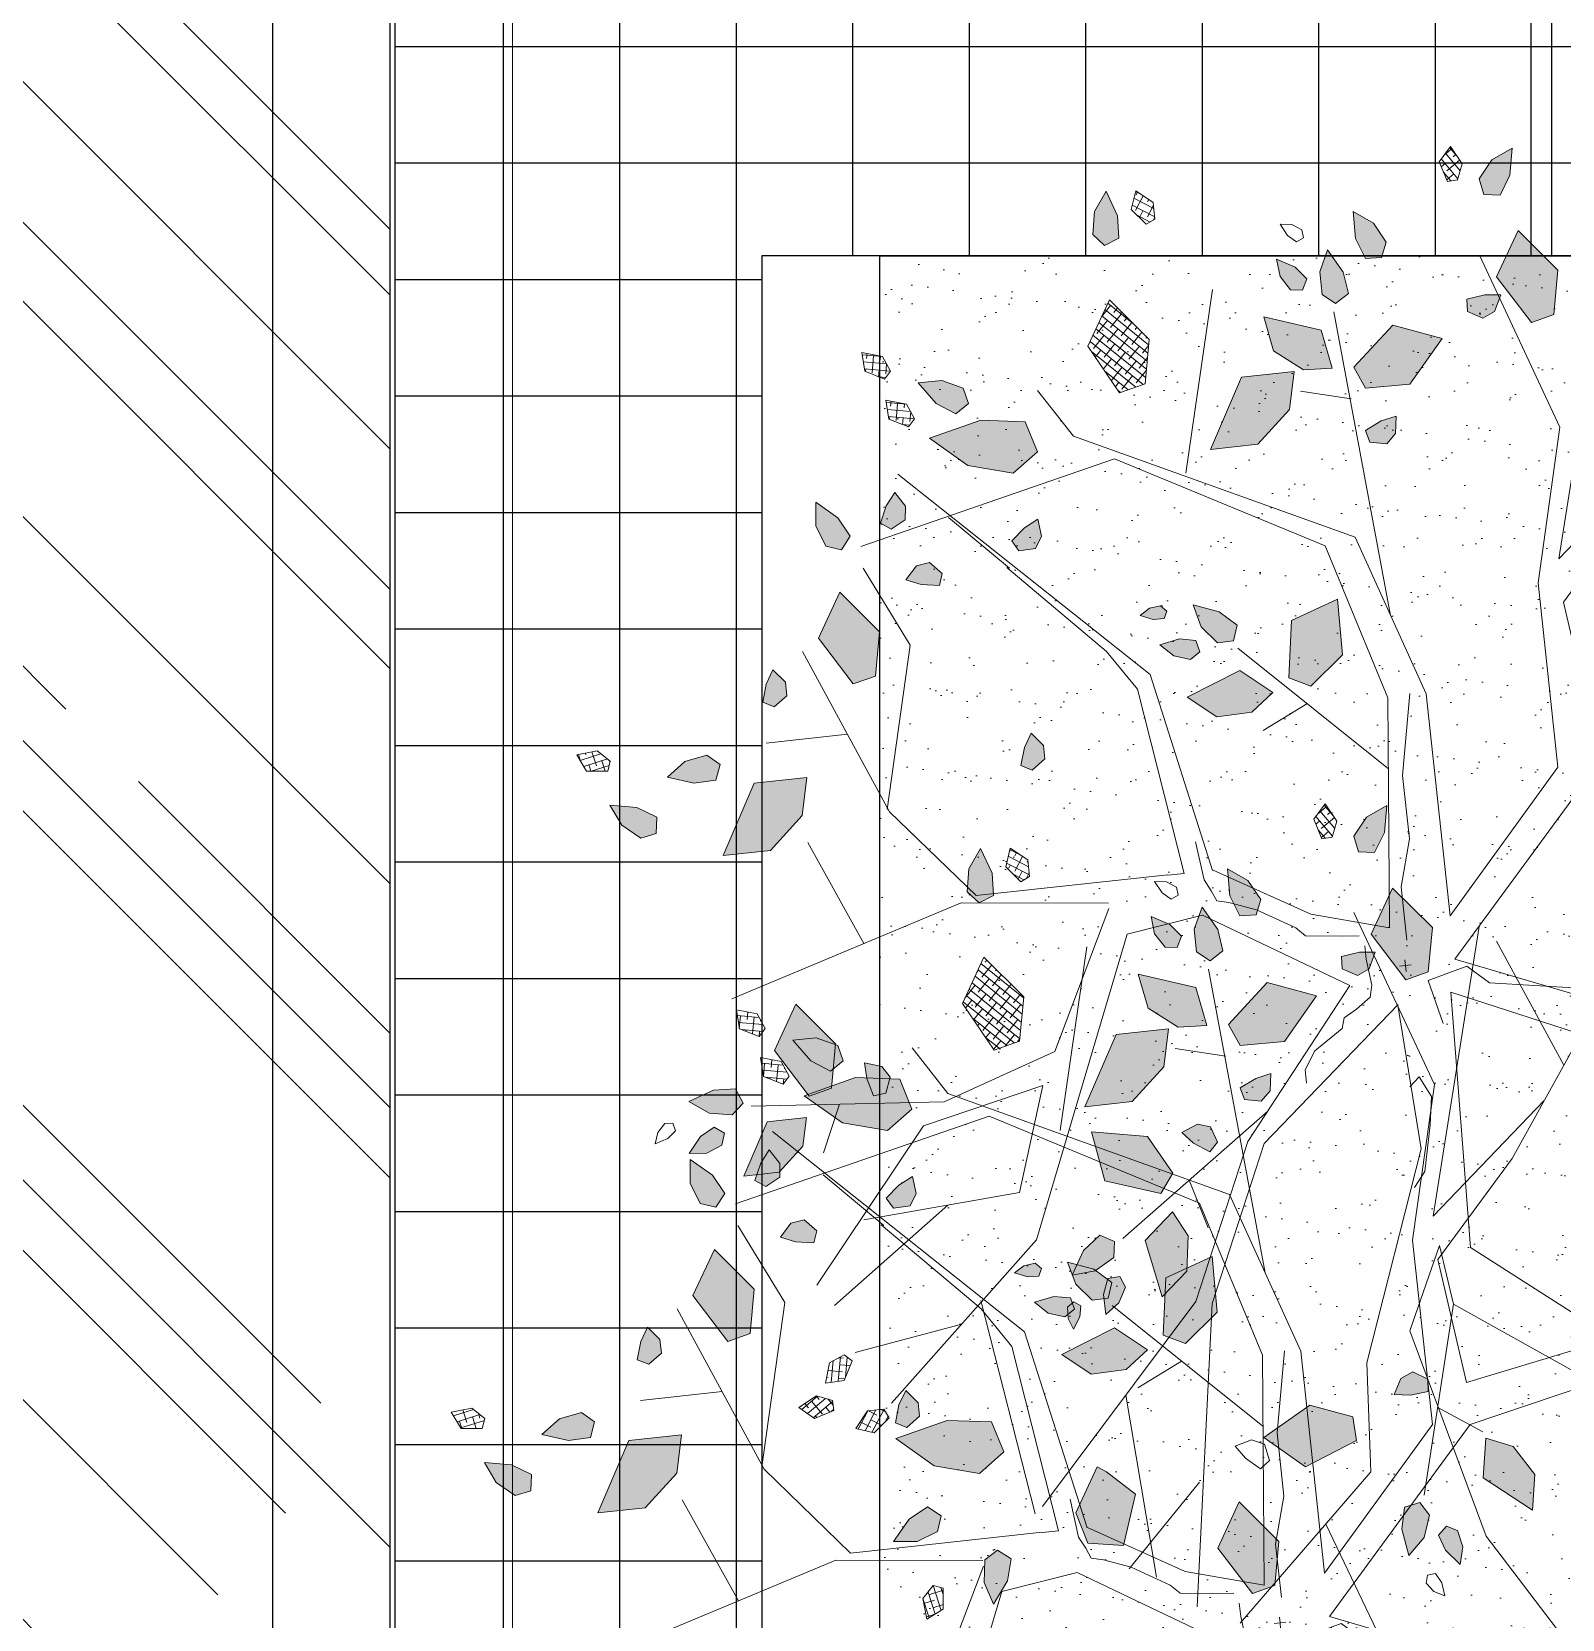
# Model space of a CAD drawing. Header units: millimetres. Extents: x 971.3 to 1010.6, y 593 to 619.8.
# Drawn here: x 975.405 to 976.219, y 612.128 to 612.973 of the extents above; entities that cross this region are included whole.
import ezdxf

# ---------------------------------------------------------------- set-up
doc = ezdxf.new("R2010")
doc.units = ezdxf.units.MM
for name, color, linetype, lineweight in [('1', 253, 'Continuous', 0), ('accesorios de agua potable', 142, 'Continuous', 25), ('JARDINERIA', 76, 'Continuous', 13), ('NOMBRES', 75, 'Continuous', 5)]:
    doc.layers.add(name, color=color, linetype=linetype, lineweight=lineweight)
doc.layers.add('2', color=42, linetype='Continuous')
doc.layers.add('3', color=135, linetype='Continuous')
pattern_1 = [(45, (-170.075399, -126.814874), (-0.0088388348, 0.0088388348), []), (135, (-170.075399, -126.814874), (-0.0265165043, 0.0088388348), [0.03125, -0.01875])]

# ---------------------------------------------------------------- blocks, each defined once
blk = doc.blocks.new('ALISOpl')
h = blk.add_hatch()
h.set_pattern_fill('ANSI38', color=256, scale=0.1, style=0)
h.set_pattern_definition(pattern_1)
h.paths.add_polyline_path([(-0.3263, 1.2736), (-0.3533, 1.3055), (-0.3927, 1.323), (-0.383, 1.2743), (-0.3611, 1.2399), (-0.3318, 1.2445)])
h.paths.add_polyline_path([(-0.3381, 1.0234), (-0.3532, 1.0979), (-0.3602, 1.1045), (-0.3966, 1.1132), (-0.4509, 1.0234), (-0.4026, 0.9435)])
h.paths.add_polyline_path([(0.1409, 0.952), (0.1295, 1.0163), (0.0459, 0.9476), (0.0585, 0.8762), (0.107, 0.897)])
h.paths.add_polyline_path([(0.5807, 1.0462), (0.5323, 1.0803), (0.4517, 1.0575), (0.3872, 1.0004), (0.484, 0.9776), (0.5644, 0.989)])
h.paths.add_polyline_path([(0.8225, 0.9776), (0.7801, 0.9877), (0.7258, 0.8977), (0.7741, 0.818), (0.8385, 0.8977)])
h.paths.add_polyline_path([(0.3766, 0.4929), (0.2832, 0.491), (0.3202, 0.3952), (0.3975, 0.3692), (0.4272, 0.4009)])
h.paths.add_polyline_path([(0.6097, 0.4514), (0.5015, 0.4525), (0.4653, 0.3897), (0.5158, 0.3744), (0.5771, 0.3948)])
h.paths.add_polyline_path([(0.5299, 0.5555), (0.5254, 0.5984), (0.488, 0.5657), (0.4692, 0.5295), (0.4878, 0.5064), (0.5158, 0.5162)])
h.paths.add_polyline_path([(1.1731, 0.3775), (1.0908, 0.3921), (1.0461, 0.3533), (1.0678, 0.2981), (1.1492, 0.2948), (1.2431, 0.3271)])
h.paths.add_polyline_path([(1.2415, 0.1219), (1.177, 0.1105), (1.1608, 0.0534), (1.2092, -0.0265), (1.2254, -0.0151), (1.2738, 0.0306)])
h.paths.add_polyline_path([(0.9029, -0.2319), (0.8546, -0.1975), (0.7741, -0.2205), (0.7095, -0.2775), (0.8062, -0.3002), (0.8869, -0.2888)])
h.paths.add_polyline_path([(1.1349, -0.3126), (1.0471, -0.3657), (1.0348, -0.4463), (1.0713, -0.4701), (1.153, -0.4043)])
h.paths.add_polyline_path([(1.4509, -0.2319), (1.4026, -0.1975), (1.3219, -0.2205), (1.2575, -0.2775), (1.3542, -0.3002), (1.4349, -0.2888)])
h.paths.add_polyline_path([(1.4041, 0.1074), (1.3629, 0.1147), (1.3405, 0.0953), (1.3514, 0.0677), (1.3921, 0.0661), (1.4391, 0.0822)])
h.paths.add_polyline_path([(1.4367, 0.3998), (1.364, 0.4583), (1.3308, 0.3612), (1.3732, 0.2916), (1.4164, 0.2968)])
h.paths.add_polyline_path([(1.3141, 0.3069), (1.2898, 0.3425), (1.2725, 0.2959), (1.2731, 0.2552), (1.3005, 0.2437), (1.3204, 0.2656)])
h.paths.add_polyline_path([(1.5065, 0.2885), (1.4383, 0.2637), (1.4672, 0.2196), (1.5273, 0.1958), (1.5886, 0.2181)])
h.paths.add_polyline_path([(1.6185, 0.385), (1.5689, 0.3839), (1.5312, 0.3683), (1.5306, 0.3386), (1.5583, 0.3281), (1.5944, 0.3492)])
h.paths.add_polyline_path([(1.6279, 0.3181), (1.5977, 0.3228), (1.5857, 0.3041), (1.5993, 0.2865), (1.6306, 0.2859), (1.6601, 0.2993)])
h.paths.add_polyline_path([(1.6946, 0.3595), (1.6758, 0.3687), (1.6624, 0.3624), (1.6638, 0.3476), (1.6831, 0.3413), (1.7079, 0.3425)])
h.paths.add_polyline_path([(1.2904, 0.4879), (1.2554, 0.5131), (1.2142, 0.5204), (1.1919, 0.501), (1.2027, 0.4734), (1.2434, 0.4717)])
h.paths.add_polyline_path([(0.8205, 0.6514), (0.7991, 0.671), (0.7868, 0.6414), (0.7938, 0.6176), (0.8229, 0.6076), (0.8392, 0.6234)])
h.paths.add_polyline_path([(0.6211, 0.6234), (0.6, 0.6277), (0.5797, 0.6227), (0.5735, 0.6093), (0.584, 0.5989), (0.603, 0.6064)])
h.paths.add_polyline_path([(0.5984, 0.5303), (0.6123, 0.5595), (0.5756, 0.5532), (0.5494, 0.5374), (0.5522, 0.5153), (0.5739, 0.5106)])
h.paths.add_polyline_path([(0.944, -0.453), (0.8796, -0.4644), (0.8636, -0.5213), (0.9119, -0.6012), (0.928, -0.5898), (0.9763, -0.5443)])
h.paths.add_polyline_path([(0.9765, -0.4137), (0.9871, -0.3867), (0.9552, -0.3857), (0.9354, -0.4008), (0.9365, -0.4316), (0.9571, -0.4411)])
h.paths.add_polyline_path([(1.0558, -0.1627), (1.0483, -0.1346), (1.022, -0.1528), (1.015, -0.1767), (1.0341, -0.2008), (1.0563, -0.1963)])
h.paths.add_polyline_path([(1.135, -0.5343), (1.0668, -0.5095), (1.0605, -0.5619), (1.0913, -0.6187), (1.1526, -0.641)])
h.paths.add_polyline_path([(1.244, -0.5014), (1.2052, -0.4891), (1.1856, -0.5114), (1.2001, -0.5373), (1.2413, -0.5443), (1.2828, -0.5325)])
h.paths.add_polyline_path([(1.3805, -0.4434), (1.3334, -0.4274), (1.2927, -0.4292), (1.282, -0.4569), (1.3044, -0.4762), (1.3456, -0.4687)])
h.paths.add_polyline_path([(1.2872, -0.2959), (1.2577, -0.2984), (1.2502, -0.3271), (1.2822, -0.3524), (1.3297, -0.3669), (1.3162, -0.326)])
h.paths.add_polyline_path([(1.2917, -0.7229), (1.2642, -0.7066), (1.2396, -0.7101), (1.2256, -0.7376), (1.2389, -0.7559), (1.2692, -0.7414)])
h.paths.add_polyline_path([(1.2469, -0.5897), (1.2269, -0.5667), (1.2056, -0.5733), (1.2048, -0.5955), (1.2284, -0.6161), (1.2595, -0.6248)])
h.paths.add_polyline_path([(1.0771, -0.8135), (1.086, -0.7858), (1.0541, -0.7869), (1.0353, -0.8032), (1.0383, -0.8339), (1.0594, -0.8421)])
h.paths.add_polyline_path([(0.7418, -0.8481), (0.6548, -0.8481), (0.7258, -0.9735), (0.8225, -0.9735), (0.8062, -0.905)])
h.paths.add_polyline_path([(0.9299, -1.0839), (0.9254, -1.0823), (0.9215, -1.071), (0.8652, -1.0622), (0.859, -1.0816), (0.8416, -1.0585), (0.8344, -1.0574), (0.7732, -1.1112), (0.7859, -1.1529), (0.8908, -1.155)])
h.paths.add_polyline_path([(0.8664, -0.9991), (0.841, -0.9839), (0.8181, -1.0027), (0.8291, -1.0419), (0.8416, -1.0585), (0.8652, -1.0622), (0.8722, -1.0405)])
h.paths.add_polyline_path([(0.7511, -1.0137), (0.7263, -1.0125), (0.7074, -1.0368), (0.717, -1.0573), (0.7495, -1.0488), (0.775, -1.0349)])
h.paths.add_polyline_path([(0.9749, -1.0545), (0.9388, -1.0358), (0.9157, -1.0543), (0.9215, -1.071), (0.9358, -1.0732), (0.9299, -1.0839), (0.9648, -1.0964), (1.0077, -1.0919)])
h.paths.add_polyline_path([(0.7934, -1.243), (0.7571, -1.1802), (0.7186, -1.2163), (0.7057, -1.2796), (0.7383, -1.3361)])
h.paths.add_polyline_path([(0.8981, -1.2879), (0.8762, -1.2536), (0.8469, -1.2581), (0.8414, -1.2872), (0.8684, -1.3191), (0.9078, -1.3366)])
h.paths.add_polyline_path([(0.843, -1.3269), (0.8224, -1.3183), (0.8075, -1.3348), (0.8123, -1.3658), (0.8306, -1.3924), (0.8435, -1.3575)])
h.paths.add_polyline_path([(0.4033, -1.1561), (0.3611, -1.146), (0.3066, -1.236), (0.3549, -1.3158), (0.4194, -1.236)])
h.paths.add_polyline_path([(0.2963, -1.1735), (0.2737, -1.1632), (0.2471, -1.1787), (0.2484, -1.2013), (0.2817, -1.2055), (0.3057, -1.2027), (0.3078, -1.1965)])
h.paths.add_polyline_path([(0.1278, -1.0574), (0.0463, -1.0593), (0.0292, -1.0993), (0.1082, -1.1684), (0.1953, -1.1347)])
h.paths.add_polyline_path([(0.0921, -0.9704), (0.0738, -0.9535), (0.0437, -0.9599), (0.0379, -0.9818), (0.0682, -0.9962), (0.0967, -1.002)])
h.paths.add_polyline_path([(-0.0104, -1.1018), (-0.0631, -1.1047), (-0.1137, -1.1449), (-0.125, -1.2091), (-0.023, -1.1732)])
h.paths.add_polyline_path([(-0.0966, -1.035), (-0.161, -0.9781), (-0.2482, -0.9781), (-0.1773, -1.1036), (-0.0806, -1.1036)])
h.paths.add_polyline_path([(0.0337, -1.2345), (0.0083, -1.2192), (-0.0146, -1.2379), (-0.0144, -1.2797), (0.0045, -1.3185), (0.0284, -1.2749)])
h.paths.add_polyline_path([(0.1011, -1.2935), (0.0715, -1.2953), (0.0573, -1.3335), (0.0582, -1.3831), (0.093, -1.3576), (0.1126, -1.3207)])
h.paths.add_polyline_path([(-0.0389, -1.2694), (-0.0491, -1.2496), (-0.0711, -1.2526), (-0.0874, -1.2794), (-0.0905, -1.3116), (-0.0581, -1.2931)])
h.paths.add_polyline_path([(0.329, -1.3841), (0.2997, -1.3886), (0.2942, -1.4177), (0.3212, -1.4496), (0.3606, -1.4671), (0.3509, -1.4184)])
h.paths.add_polyline_path([(0.9017, -1.3958), (0.8932, -1.3837), (0.8789, -1.3877), (0.8759, -1.4078), (0.8815, -1.432), (0.8959, -1.4159)])
h.paths.add_polyline_path([(-0.3732, -1.3808), (-0.4009, -1.3701), (-0.4202, -1.3925), (-0.4127, -1.4337), (-0.3874, -1.4686), (-0.3714, -1.4215)])
h.paths.add_polyline_path([(-0.5637, -1.0077), (-0.612, -0.9735), (-0.6927, -0.9963), (-0.7571, -1.0534), (-0.6604, -1.0762), (-0.5797, -1.0648)])
h.paths.add_polyline_path([(-0.6796, -1.109), (-0.7046, -1.0931), (-0.7384, -1.1157), (-0.767, -1.1564), (-0.7238, -1.1562), (-0.6862, -1.1379)])
h.paths.add_polyline_path([(-0.5725, -0.8531), (-0.586, -0.8322), (-0.6168, -0.8308), (-0.6279, -0.8506), (-0.6021, -0.8721), (-0.576, -0.8849)])
h.paths.add_polyline_path([(-0.7606, -0.8048), (-0.7683, -0.7835), (-0.8014, -0.7889), (-0.8282, -0.8003), (-0.8064, -0.8237), (-0.7818, -0.8272)])
h.paths.add_polyline_path([(-0.9022, -0.6313), (-0.9446, -0.6212), (-0.9989, -0.7112), (-0.9506, -0.7909), (-0.8861, -0.7112)])
h.paths.add_polyline_path([(-1.1277, -0.3346), (-1.2149, -0.3346), (-1.144, -0.4601), (-1.0473, -0.4601), (-1.0633, -0.3915)])
h.paths.add_polyline_path([(-0.1824, -0.5231), (-0.2247, -0.4915), (-0.2892, -0.4897), (-0.3392, -0.5316), (-0.238, -0.5697)])
h.paths.add_polyline_path([(-0.048, -0.5779), (-0.1117, -0.527), (-0.1505, -0.5467), (-0.1344, -0.6504), (-0.046, -0.6805)])
h.paths.add_polyline_path([(-0.234, -0.6531), (-0.2435, -0.625), (-0.2731, -0.6246), (-0.2998, -0.6568), (-0.3103, -0.6986), (-0.264, -0.6807)])
h.paths.add_polyline_path([(-0.3071, -0.6114), (-0.3259, -0.5996), (-0.3555, -0.6097), (-0.3786, -0.6323), (-0.3419, -0.639), (-0.312, -0.6331)])
h.paths.add_polyline_path([(-0.3655, -0.679), (-0.3859, -0.6796), (-0.4088, -0.6893), (-0.3904, -0.7007), (-0.3696, -0.7029), (-0.3592, -0.6924)])
h.paths.add_polyline_path([(-0.6102, -0.4471), (-0.6354, -0.4293), (-0.6554, -0.44), (-0.6454, -0.472), (-0.6303, -0.4969), (-0.6102, -0.472)])
h.paths.add_polyline_path([(-1.2135, -0.4734), (-1.2542, -0.4717), (-1.3012, -0.4879), (-1.2662, -0.5131), (-1.225, -0.5204), (-1.2027, -0.501)])
h.paths.add_polyline_path([(-1.0677, -0.6128), (-1.0929, -0.595), (-1.1129, -0.6056), (-1.1029, -0.6377), (-1.0878, -0.6626), (-1.0677, -0.6377)])
h.paths.add_polyline_path([(-1.3326, -0.3878), (-1.3617, -0.3823), (-1.3936, -0.4094), (-1.4111, -0.4487), (-1.3624, -0.4391), (-1.3281, -0.4172)])
h.paths.add_polyline_path([(-0.921, -0.8907), (-0.9396, -0.8675), (-0.9675, -0.8773), (-0.9816, -0.9166), (-0.9771, -0.9595), (-0.9398, -0.9268)])
h.paths.add_polyline_path([(-1.0473, 0.0306), (-1.0633, 0.1105), (-1.1057, 0.1204), (-1.16, 0.0306), (-1.1117, -0.0493)])
h.paths.add_polyline_path([(-1.1271, 0.2104), (-1.1754, 0.2532), (-1.2406, 0.2532), (-1.1875, 0.159), (-1.115, 0.159)])
h.paths.add_polyline_path([(-1.2273, 0.1202), (-1.2498, 0.1395), (-1.2909, 0.132), (-1.3258, 0.1067), (-1.2788, 0.0907), (-1.2381, 0.0925)])
h.paths.add_polyline_path([(-1.2741, 0.1926), (-1.3033, 0.204), (-1.3355, 0.2014), (-1.3117, 0.1728), (-1.285, 0.158), (-1.2673, 0.1715)])
h.paths.add_polyline_path([(-0.4587, 0.332), (-0.4848, 0.3668), (-0.5842, 0.333), (-0.5985, 0.2407), (-0.4978, 0.2605)])
h.paths.add_polyline_path([(-0.4528, 0.5134), (-0.5028, 0.5553), (-0.5227, 0.449), (-0.4672, 0.4024), (-0.4434, 0.4495)])
h.paths.add_polyline_path([(-0.5829, 0.4741), (-0.6193, 0.4948), (-0.6623, 0.4978), (-0.6365, 0.4553), (-0.6042, 0.4306), (-0.5782, 0.4449)])
h.paths.add_polyline_path([(-0.5674, 0.5304), (-0.5825, 0.5578), (-0.6088, 0.5766), (-0.609, 0.5394), (-0.598, 0.5109), (-0.5758, 0.5098)])
h.paths.add_polyline_path([(-0.3714, 0.2846), (-0.3874, 0.3006), (-0.4151, 0.2815), (-0.4343, 0.2597), (-0.4046, 0.2479), (-0.3809, 0.2553)])
h.paths.add_polyline_path([(-0.6567, 0.5756), (-0.6702, 0.5964), (-0.6782, 0.5764), (-0.6768, 0.5555), (-0.6646, 0.547), (-0.6526, 0.5556)])
h.paths.add_polyline_path([(-0.6221, 1.0003), (-0.6865, 0.9889), (-0.7025, 0.9317), (-0.6542, 0.8518), (-0.6381, 0.8632), (-0.5898, 0.909)])
h.paths.add_polyline_path([(-0.8215, 0.8064), (-0.8699, 0.8408), (-0.9506, 0.818), (-1.015, 0.7609), (-0.9183, 0.7381), (-0.8378, 0.7495)])
h.paths.add_polyline_path([(-0.9575, 0.9382), (-0.9969, 0.9523), (-1.0398, 0.9478), (-1.0071, 0.9104), (-0.9709, 0.8916), (-0.9478, 0.9102)])
h.paths.add_polyline_path([(-0.84, 1.0419), (-0.8698, 1.0816), (-0.883, 1.0405), (-0.8772, 0.9991), (-0.8519, 0.9839), (-0.8289, 1.0027)])
h.paths.add_polyline_path([(-0.2748, 0.8927), (-0.3451, 0.8312), (-0.2552, 0.7817), (-0.1793, 0.8114), (-0.1769, 0.8548)])
h.paths.add_polyline_path([(-0.9659, 0.1304), (-0.9885, 0.1323), (-0.9974, 0.0999), (-0.9982, 0.0708), (-0.9678, 0.0809), (-0.9544, 0.1018)])
h.paths.add_polyline_path([(-0.0373, 0.7799), (-0.0707, 0.783), (-0.0994, 0.7787), (-0.0843, 0.7506), (-0.0613, 0.741), (-0.0352, 0.7573)])
h.paths.add_polyline_path([(-0.0732, 1.0448), (-0.1043, 1.0747), (-0.1118, 1.0256), (-0.103, 0.9859), (-0.0739, 0.9801), (-0.0587, 1.0055)])
h.paths.add_polyline_path([(-0.0046, 1.0694), (-0.0127, 1.1008), (-0.0367, 1.0723), (-0.0467, 1.0434), (-0.0303, 1.0283), (-0.0107, 1.0387)])
h.paths.add_polyline_path([(-0.0682, 1.3335), (-0.069, 1.3831), (-0.1038, 1.3576), (-0.1235, 1.3207), (-0.1119, 1.2935), (-0.0823, 1.2953)])
h.paths.add_polyline_path([(0.1757, 1.3231), (0.1449, 1.3366), (0.1162, 1.3415), (0.1219, 1.31), (0.1407, 1.2937), (0.1706, 1.3011)])
h.paths.add_polyline_path([(0.3806, 1.2895), (0.3553, 1.3244), (0.3393, 1.2774), (0.3411, 1.2367), (0.3688, 1.226), (0.3881, 1.2484)])
h.paths.add_polyline_path([(0.7561, 1.1564), (0.713, 1.1562), (0.6754, 1.1379), (0.6687, 1.109), (0.6937, 1.0931), (0.7276, 1.1157)])
h.paths.add_polyline_path([(1.0083, 0.9088), (1.0038, 0.9517), (0.9664, 0.9189), (0.9476, 0.8828), (0.9662, 0.8597), (0.9942, 0.8694)])
h.paths.add_polyline_path([(-0.8176, -0.91), (-0.8449, -0.8956), (-0.8634, -0.9086), (-0.8494, -0.9391), (-0.8313, -0.9619), (-0.8145, -0.9347)])
h = blk.add_hatch()
h.set_pattern_fill('ANSI38', color=256, scale=0.1, angle=-146.3398, style=0)
h.set_pattern_definition([(258.660174, (-52.471749, 205.16314), (0.0122559778, -0.0024578464), []), (348.660174, (-52.471749, 205.16314), (0.02696980196, 0.0073402849), [0.03125, -0.01875])])
h.paths.add_polyline_path([(-0.9761, 1.0359), (-0.9586, 1.0424), (-0.9625, 1.0809), (-0.9942, 1.0958), (-0.9977, 1.0575)])
h = blk.add_hatch()
h.set_pattern_fill('ANSI38', color=256, scale=0.1, angle=-101.3398, style=0)
h.set_pattern_definition([(303.660174, (-181.783855, 108.631734), (0.0104042449, 0.0069283251), []), (33.660174, (-181.783855, 108.631734), (0.0138801646, 0.0242608951), [0.03125, -0.01875])])
h.paths.add_polyline_path([(-1.0311, 0.7049), (-1.0234, 0.7218), (-1.0534, 0.7464), (-1.0863, 0.7345), (-1.0617, 0.7049)])
h = blk.add_hatch()
h.set_pattern_fill('ANSI38', color=256, scale=0.1, angle=-78.8398, style=0)
h.set_pattern_definition([(326.160174, (-209.418828, 31.219188), (0.00696091365, 0.0103824699), []), (56.160174, (-209.418828, 31.219188), (0.0035393574, 0.02772585344), [0.03125, -0.01875])])
h.paths.add_polyline_path([(-1.1233, 0.6789), (-1.1226, 0.6975), (-1.1597, 0.7086), (-1.1856, 0.685), (-1.1515, 0.6672)])
h = blk.add_hatch()
h.set_pattern_fill('ANSI38', color=256, scale=0.1, angle=-123.8398, style=0)
h.set_pattern_definition([(281.160174, (-126.784802, 169.480478), (0.0122636241, 0.0024194056), []), (11.160174, (-126.784802, 169.480478), (0.0221078426, 0.0171024354), [0.03125, -0.01875])])
h.paths.add_polyline_path([(-1.0929, 0.598), (-1.0792, 0.6107), (-1.0976, 0.6448), (-1.1326, 0.6465), (-1.1211, 0.6097)])
h = blk.add_hatch()
h.set_pattern_fill('ANSI38', color=256, scale=0.1, angle=-56.3398, style=0)
h.set_pattern_definition([(348.660174, (-205.529126, -52.024015), (0.0024578464, 0.0122559778), []), (78.660174, (-205.529126, -52.024015), (-0.0073402849, 0.02696980196), [0.03125, -0.01875])])
h.paths.add_polyline_path([(-1.4019, -0.5283), (-1.4084, -0.5109), (-1.4469, -0.5148), (-1.4618, -0.5465), (-1.4235, -0.55)])
h = blk.add_hatch()
h.set_pattern_fill('ANSI38', color=256, scale=0.1, angle=-33.8398, style=0)
h.set_pattern_definition([(11.160174, (-169.663102, -126.783755), (-0.0024194056, 0.0122636241), []), (101.160174, (-169.663102, -126.783755), (-0.0171024354, 0.0221078426), [0.03125, -0.01875])])
h.paths.add_polyline_path([(-0.7806, -1.0918), (-0.7933, -1.0782), (-0.8275, -1.0965), (-0.8291, -1.1315), (-0.7923, -1.1201)])
h = blk.add_hatch()
h.set_pattern_fill('ANSI38', color=256, scale=0.1, style=0)
h.set_pattern_definition(pattern_1)
h.paths.add_polyline_path([(-0.3542, -1.1104), (-0.4026, -1.099), (-0.4509, -1.1903), (-0.4026, -1.2702), (-0.3381, -1.1903)])
h = blk.add_hatch()
h.set_pattern_fill('ANSI38', color=256, scale=0.1, angle=-33.8398, style=0)
h.set_pattern_definition([(11.160174, (-169.697474, -126.875331), (-0.0024194056, 0.0122636241), []), (101.160174, (-169.697474, -126.875331), (-0.0171024354, 0.0221078426), [0.03125, -0.01875])])
h.paths.add_polyline_path([(-0.815, -1.1834), (-0.8277, -1.1698), (-0.8618, -1.1881), (-0.8634, -1.2231), (-0.8267, -1.2117)])
h = blk.add_hatch()
h.set_pattern_fill('ANSI38', color=256, scale=0.1, angle=-11.3398, style=0)
h.set_pattern_definition([(33.660174, (-108.230596, -182.160815), (-0.0069283251, 0.0104042449), []), (123.660174, (-108.230596, -182.160815), (-0.0242608951, 0.0138801646), [0.03125, -0.01875])])
h.paths.add_polyline_path([(-0.3038, -1.4081), (-0.3207, -1.4004), (-0.3452, -1.4304), (-0.3333, -1.4633), (-0.3037, -1.4387)])
h = blk.add_hatch()
h.set_pattern_fill('ANSI38', color=256, scale=0.1, angle=11.1602, style=0)
h.set_pattern_definition([(56.160174, (-30.285767, -209.715587), (-0.0103824699, 0.00696091365), []), (146.160174, (-30.285767, -209.715587), (-0.02772585344, 0.0035393574), [0.03125, -0.01875])])
h.paths.add_polyline_path([(0.2546, -1.42), (0.2359, -1.4194), (0.2248, -1.4565), (0.2484, -1.4824), (0.2663, -1.4483)])
for points in [[(-0.2496, 1.0015), (-0.157, 1.2642)], [(0.0403, 1.0547), (0.1669, 1.2642)], [(-0.157, 0.9151), (-0.4246, 1.1645)], [(-0.0783, 1.1283), (-0.0659, 1.1452)], [(-0.0659, 1.1452), (-0.047, 1.1554)], [(-0.047, 1.1554), (-0.05, 1.1307)], [(-0.4128, 0.5773), (-0.5, 1.1264)], [(-0.3966, 1.1132), (-0.4509, 1.0234)], [(-0.3966, 1.1132), (-0.3542, 1.1031)], [(-0.0744, 1.114), (-0.0783, 1.1283)], [(-0.0596, 1.1128), (-0.0744, 1.114)], [(-0.05, 1.1307), (-0.0596, 1.1128)], [(-0.9942, 1.0958), (-0.9977, 1.0575)], [(-0.9625, 1.0809), (-0.9942, 1.0958)], [(-0.9586, 1.0424), (-0.9625, 1.0809)], [(-0.883, 1.0405), (-0.8698, 1.0816)], [(-0.8698, 1.0816), (-0.84, 1.0419)], [(-0.3381, 1.0234), (-0.3542, 1.1031)], [(-0.0127, 1.1008), (-0.0367, 1.0723)], [(-0.0046, 1.0694), (-0.0127, 1.1008)], [(-0.9977, 1.0575), (-0.9761, 1.0359)], [(-0.5878, 0.7269), (-0.568, 1.0646)], [(-0.1043, 1.0747), (-0.1118, 1.0256)], [(-0.0732, 1.0448), (-0.1043, 1.0747)], [(-0.0584, 0.6658), (0.0403, 1.0547)], [(-0.0367, 1.0723), (-0.0467, 1.0434)], [(-0.0107, 1.0387), (-0.0046, 1.0694)], [(-0.9761, 1.0359), (-0.9586, 1.0424)], [(-0.8772, 0.9991), (-0.883, 1.0405)], [(-0.84, 1.0419), (-0.8289, 1.0027)], [(-0.4711, 0.9), (-0.6163, 1.0441)], [(-0.4509, 1.0234), (-0.4026, 0.9435)], [(-0.4026, 0.9435), (-0.3381, 1.0234)], [(-0.1118, 1.0256), (-0.103, 0.9859)], [(-0.0587, 1.0055), (-0.0732, 1.0448)], [(-0.0467, 1.0434), (-0.0303, 1.0283)], [(-0.0303, 1.0283), (-0.0107, 1.0387)], [(-0.8519, 0.9839), (-0.8772, 0.9991)], [(-0.8289, 1.0027), (-0.8519, 0.9839)], [(-0.6865, 0.9889), (-0.7025, 0.9317)], [(-0.6221, 1.0003), (-0.6865, 0.9889)], [(-0.5898, 0.909), (-0.6221, 1.0003)], [(-0.0739, 0.9801), (-0.0587, 1.0055)], [(0.1295, 1.0163), (0.0459, 0.9476)], [(0.1295, 1.0163), (0.1409, 0.952)], [(-0.103, 0.9859), (-0.0739, 0.9801)], [(0.0261, 0.626), (-0.0644, 0.9677)], [(-0.9969, 0.9523), (-1.0398, 0.9478)], [(-1.0398, 0.9478), (-1.0071, 0.9104)], [(-0.9575, 0.9382), (-0.9969, 0.9523)], [(-0.9478, 0.9102), (-0.9575, 0.9382)], [(-0.7025, 0.9317), (-0.6542, 0.8518)], [(0.0459, 0.9476), (0.0585, 0.8762)], [(0.107, 0.897), (0.1409, 0.952)], [(-1.0071, 0.9104), (-0.9709, 0.8916)], [(-0.9709, 0.8916), (-0.9478, 0.9102)], [(-0.8331, 0.5262), (-0.7767, 0.9252)], [(-0.442, 0.5704), (-0.7618, 0.9136)], [(-0.6381, 0.8632), (-0.5898, 0.909)], [(-0.1428, 0.7157), (-0.157, 0.9151)], [(-0.3826, 0.8654), (-0.3576, 0.8878)], [(-0.3576, 0.8878), (-0.3396, 0.874)], [(-0.3396, 0.874), (-0.3453, 0.8437)], [(-0.2748, 0.8927), (-0.3451, 0.8312)], [(-0.1769, 0.8548), (-0.2748, 0.8927)], [(0.0585, 0.8762), (0.107, 0.897)], [(-0.6542, 0.8518), (-0.6381, 0.8632)], [(-0.3989, 0.8413), (-0.3826, 0.8654)], [(-0.3453, 0.8437), (-0.368, 0.8334)], [(-0.1769, 0.8548), (-0.1793, 0.8114)], [(-0.0227, 0.8108), (0.0546, 0.8642)], [(0.0261, 0.626), (0.3361, 0.8453)], [(-0.9506, 0.818), (-1.015, 0.7609)], [(-0.8699, 0.8408), (-0.9506, 0.818)], [(-0.8215, 0.8064), (-0.8699, 0.8408)], [(-0.368, 0.8334), (-0.3989, 0.8413)], [(-0.3451, 0.8312), (-0.2552, 0.7817)], [(-0.8378, 0.7495), (-0.8215, 0.8064)], [(-0.2552, 0.7817), (-0.1793, 0.8114)], [(-1.015, 0.7609), (-0.9183, 0.7381)], [(-0.0994, 0.7787), (-0.0707, 0.783)], [(-0.0843, 0.7506), (-0.0994, 0.7787)], [(-0.0707, 0.783), (-0.0373, 0.7799)], [(-0.0352, 0.7573), (-0.0613, 0.741)], [(-0.0373, 0.7799), (-0.0352, 0.7573)], [(-1.0534, 0.7464), (-1.0863, 0.7345)], [(-1.0863, 0.7345), (-1.0617, 0.7049)], [(-1.0234, 0.7218), (-1.0534, 0.7464)], [(-0.9183, 0.7381), (-0.8378, 0.7495)], [(-0.0613, 0.741), (-0.0843, 0.7506)], [(-1.1597, 0.7086), (-1.1856, 0.685)], [(-1.1226, 0.6975), (-1.1597, 0.7086)], [(-1.0617, 0.7049), (-1.0311, 0.7049)], [(-1.0311, 0.7049), (-1.0234, 0.7218)], [(-0.0021, 0.3368), (-0.1428, 0.7157)], [(-1.1856, 0.685), (-1.1515, 0.6672)], [(-1.1515, 0.6672), (-1.1233, 0.6789)], [(-1.1233, 0.6789), (-1.1226, 0.6975)], [(-0.7203, 0.4265), (-1.0161, 0.6957)], [(0.0683, 0.5262), (0.2797, 0.6957)], [(-1.0976, 0.6448), (-1.1326, 0.6465)], [(-1.1326, 0.6465), (-1.1211, 0.6097)], [(-1.0792, 0.6107), (-1.0976, 0.6448)], [(0.0121, 0.5163), (-0.0584, 0.6658)], [(-1.0929, 0.598), (-1.0792, 0.6107)], [(0.0121, 0.5163), (0.0261, 0.626)], [(-1.1211, 0.6097), (-1.0929, 0.598)], [(-0.8753, 0.5661), (-1.0725, 0.596)], [(-0.6782, 0.5764), (-0.6702, 0.5964)], [(-0.6702, 0.5964), (-0.6567, 0.5756)], [(-0.6768, 0.5555), (-0.6782, 0.5764)], [(-0.6646, 0.547), (-0.6768, 0.5555)], [(-0.6526, 0.5556), (-0.6646, 0.547)], [(-0.6567, 0.5756), (-0.6526, 0.5556)], [(-0.6088, 0.5766), (-0.609, 0.5394)], [(-0.5825, 0.5578), (-0.6088, 0.5766)], [(-0.5674, 0.5304), (-0.5825, 0.5578)], [(-0.5028, 0.5553), (-0.5227, 0.449)], [(-0.5028, 0.5553), (-0.4528, 0.5134)], [(-0.3159, 0.289), (-0.442, 0.5704)], [(-0.2868, 0.2959), (-0.4128, 0.5773)], [(-0.609, 0.5394), (-0.598, 0.5109)], [(-0.5758, 0.5098), (-0.5674, 0.5304)], [(0.0825, 0.0575), (0.0683, 0.5262)], [(-0.8746, 0.3462), (-1.1007, 0.5064)], [(-0.6193, 0.4948), (-0.6623, 0.4978)], [(-0.6623, 0.4978), (-0.6365, 0.4553)], [(-0.5829, 0.4741), (-0.6193, 0.4948)], [(-0.598, 0.5109), (-0.5758, 0.5098)], [(-0.4434, 0.4495), (-0.4528, 0.5134)], [(-0.9035, 0.1972), (-1.1289, 0.4664)], [(-0.5782, 0.4449), (-0.5829, 0.4741)], [(-0.6365, 0.4553), (-0.6042, 0.4306)], [(-0.6042, 0.4306), (-0.5782, 0.4449)], [(-0.274, 0.2379), (-0.5629, 0.4414)], [(-0.5227, 0.449), (-0.4672, 0.4024)], [(-0.4672, 0.4024), (-0.4434, 0.4495)], [(-0.4302, 0.348), (-0.4053, 0.4387)], [(-0.495, -0.112), (-0.7203, 0.4265)], [(-0.0215, 0.4059), (0.0002, 0.3788), (0.0192, 0.2947), (0.0273, 0.2432), (0.0083, 0.2053), (-0.0107, 0.2216)], [(-0.742, 0.3372), (-1.0303, 0.3566)], [(-0.4848, 0.3668), (-0.5842, 0.333)], [(-0.4848, 0.3668), (-0.4587, 0.332)], [(-0.742, 0.3372), (-0.6781, 0.1473)], [(-0.5842, 0.333), (-0.5985, 0.2407)], [(-0.4978, 0.2605), (-0.4587, 0.332)], [(-0.0164, 0.0704), (-0.0021, 0.3368)], [(-0.4151, 0.2815), (-0.3874, 0.3006)], [(-0.3874, 0.3006), (-0.3714, 0.2846)], [(-0.0153, 0.0695), (-0.2868, 0.2959)], [(-0.4343, 0.2597), (-0.4151, 0.2815)], [(-0.3714, 0.2846), (-0.3809, 0.2553)], [(-0.0997, 0.0256), (-0.3159, 0.289)], [(-1.2406, 0.2532), (-1.1754, 0.2532)], [(-1.2406, 0.2532), (-1.1875, 0.159)], [(-1.1271, 0.2104), (-1.1754, 0.2532)], [(-0.5985, 0.2407), (-0.4978, 0.2605)], [(-0.4046, 0.2479), (-0.4343, 0.2597)], [(-0.3809, 0.2553), (-0.4046, 0.2479)], [(-1.3033, 0.204), (-1.3355, 0.2014)], [(-1.2741, 0.1926), (-1.3033, 0.204)], [(-1.115, 0.159), (-1.1271, 0.2104)], [(-1.0518, 0.1412), (-1.0909, 0.2266)], [(0.0825, 0.0575), (0.4629, 0.227)], [(-1.3953, 0.1771), (-1.3715, 0.1699)], [(-1.3885, 0.1567), (-1.3953, 0.1771)], [(-1.3355, 0.2014), (-1.3117, 0.1728)], [(-1.2673, 0.1715), (-1.2741, 0.1926)], [(-0.6781, 0.1473), (-0.9035, 0.1972)], [(-0.0649, -0.0441), (-0.0649, -0.0197), (-0.0595, 0.0291), (-0.0649, 0.0508), (-0.0921, 0.0698), (-0.1165, 0.0833), (-0.1219, 0.1023), (-0.1762, 0.1375), (-0.1979, 0.1701), (-0.1979, 0.1945)], [(0.0626, 0.1131), (0.0436, 0.0318), (0.1168, 0.0129), (0.1548, 0.0481), (0.3176, 0.0752), (0.4071, 0.1186), (0.4885, 0.1836)], [(-1.374, 0.1416), (-1.3885, 0.1567)], [(-1.3715, 0.1699), (-1.3556, 0.1573)], [(-1.3556, 0.1573), (-1.3593, 0.1429)], [(-1.3117, 0.1728), (-1.285, 0.158)], [(-1.285, 0.158), (-1.2673, 0.1715)], [(-0.8613, 0.1572), (-1.2134, 0.1273)], [(-1.1875, 0.159), (-1.115, 0.159)], [(-0.6499, 0.0874), (-0.8613, 0.1572)], [(0.0965, -0.0022), (0.5051, 0.1673)], [(-1.3593, 0.1429), (-1.374, 0.1416)], [(-1.2909, 0.132), (-1.3258, 0.1067)], [(-1.2498, 0.1395), (-1.2909, 0.132)], [(-1.2273, 0.1202), (-1.2498, 0.1395)], [(-1.2381, 0.0925), (-1.2273, 0.1202)], [(-1.1057, 0.1204), (-1.16, 0.0306)], [(-1.1057, 0.1204), (-1.0633, 0.1105)], [(-0.9974, 0.0999), (-0.9885, 0.1323)], [(-0.9885, 0.1323), (-0.9659, 0.1304)], [(-0.9659, 0.1304), (-0.9544, 0.1018)], [(-1.3258, 0.1067), (-1.2788, 0.0907)], [(-1.2788, 0.0907), (-1.2381, 0.0925)], [(-1.0473, 0.0306), (-1.0633, 0.1105)], [(-0.9982, 0.0708), (-0.9974, 0.0999)], [(-0.9544, 0.1018), (-0.9678, 0.0809)], [(-0.5232, -0.1619), (-0.6499, 0.0874)], [(-0.9678, 0.0809), (-0.9982, 0.0708)], [(-1.16, 0.0306), (-1.1117, -0.0493)], [(-1.1117, -0.0493), (-1.0473, 0.0306)], [(-0.0997, 0.0256), (-0.3542, -0.1318)], [(0.0054, 0), (-0.0054, 0)], [(0.0054, 0), (0.0054, 0.0108)], [(0.0054, 0), (0.0161, 0)], [(0.0054, 0), (0.0054, -0.0106)], [(0.3908, -0.3241), (0.0965, -0.0022)], [(0.0129, -0.0461), (0.0129, -0.1443), (0.0375, -0.2302), (0.0375, -0.3467), (0.0669, -0.4942)], [(-0.7907, -0.2017), (-1.2275, -0.0721)], [(-0.0731, -0.063), (-0.1029, -0.0657), (-0.1707, -0.0739), (-0.187, -0.0901), (-0.2548, -0.1308), (-0.3037, -0.1498), (-0.3254, -0.1552), (-0.3335, -0.1742), (-0.3444, -0.1958), (-0.3525, -0.2663)], [(-0.0161, -0.0721), (-0.157, -0.112)], [(-0.0161, -0.0721), (0.0261, -0.4909)], [(0.0965, -0.082), (0.0965, -0.4909)], [(0.0965, -0.082), (0.3219, -0.3314)], [(-0.3542, -0.1318), (-0.495, -0.112)], [(-0.157, -0.112), (-0.326, -0.2117)], [(-0.9759, -0.1468), (-1.0585, -0.3413)], [(-0.5232, -0.1718), (-0.7907, -0.2017)], [(-0.7625, -0.2117), (-0.9035, -0.3813)], [(-0.4096, -0.2117), (-0.7625, -0.2117)], [(-0.3796, -0.2112), (-0.4283, -0.5562)], [(-0.4096, -0.2112), (-0.3796, -0.2112)], [(-0.3271, -0.2112), (-0.4022, -0.5801)], [(-0.3271, -0.2117), (-0.326, -0.2117)], [(-1.2149, -0.3346), (-1.144, -0.4601)], [(-1.2149, -0.3346), (-1.1277, -0.3346)], [(-1.0633, -0.3915), (-1.1277, -0.3346)], [(0.3219, -0.3314), (0.3219, -0.6705)], [(0.3908, -0.3241), (0.829, -0.421)], [(0.0131, -0.3614), (-0.2375, -0.6106)], [(-1.3617, -0.3823), (-1.3936, -0.4094)], [(-1.3326, -0.3878), (-1.3617, -0.3823)], [(-1.3281, -0.4172), (-1.3326, -0.3878)], [(-1.0473, -0.4601), (-1.0633, -0.3915)], [(-0.9035, -0.3813), (-1.0303, -0.6903)], [(-0.9074, -0.3859), (-0.8331, -0.6804)], [(0.3923, -0.4011), (0.3643, -0.6305)], [(0.3923, -0.4011), (0.66, -0.4511)], [(-1.3936, -0.4094), (-1.4111, -0.4487)], [(-1.3624, -0.4391), (-1.3281, -0.4172)], [(-0.6554, -0.44), (-0.6354, -0.4293)], [(-0.6354, -0.4293), (-0.6102, -0.4471)], [(-1.4111, -0.4487), (-1.3624, -0.4391)], [(-1.144, -0.4601), (-1.0473, -0.4601)], [(-0.6454, -0.472), (-0.6554, -0.44)], [(-0.6102, -0.4471), (-0.6102, -0.472)], [(-0.1225, -0.4961), (-0.2074, -0.4559)], [(-1.3012, -0.4879), (-1.2542, -0.4717)], [(-1.2662, -0.5131), (-1.3012, -0.4879)], [(-1.2542, -0.4717), (-1.2135, -0.4734)], [(-1.2135, -0.4734), (-1.2027, -0.501)], [(-0.6303, -0.4969), (-0.6454, -0.472)], [(-0.6102, -0.472), (-0.6303, -0.4969)], [(-0.3392, -0.5316), (-0.2892, -0.4897)], [(-0.2247, -0.4915), (-0.2892, -0.4897)], [(-0.1824, -0.5231), (-0.2247, -0.4915)], [(0.0261, -0.4909), (-0.0584, -0.7801)], [(0.0965, -0.4909), (-0.0021, -0.79)], [(-1.4469, -0.5148), (-1.4618, -0.5465)], [(-1.4084, -0.5109), (-1.4469, -0.5148)], [(-1.4019, -0.5283), (-1.4084, -0.5109)], [(-1.225, -0.5204), (-1.2662, -0.5131)], [(-1.2027, -0.501), (-1.225, -0.5204)], [(-0.238, -0.5697), (-0.1824, -0.5231)], [(-1.4618, -0.5465), (-1.4235, -0.55)], [(-1.4235, -0.55), (-1.4019, -0.5283)], [(-0.9647, -0.5308), (-1.1147, -0.5308)], [(-0.3392, -0.5316), (-0.238, -0.5697)], [(-0.1505, -0.5467), (-0.1117, -0.527)], [(-0.1505, -0.5467), (-0.1344, -0.6504)], [(-0.048, -0.5779), (-0.1117, -0.527)], [(-0.4022, -0.5801), (-0.8221, -0.9944)], [(-0.4283, -0.5562), (-0.4771, -0.6307)], [(-0.046, -0.6805), (-0.048, -0.5779)], [(-1.1129, -0.6056), (-1.0929, -0.595)], [(-1.1029, -0.6377), (-1.1129, -0.6056)], [(-1.0929, -0.595), (-1.0677, -0.6128)], [(-0.3555, -0.6097), (-0.3786, -0.6323)], [(-0.3259, -0.5996), (-0.3555, -0.6097)], [(-0.3071, -0.6114), (-0.3259, -0.5996)], [(-1.0878, -0.6626), (-1.1029, -0.6377)], [(-1.0677, -0.6377), (-1.0878, -0.6626)], [(-1.0677, -0.6128), (-1.0677, -0.6377)], [(-0.9446, -0.6212), (-0.9989, -0.7112)], [(-0.9446, -0.6212), (-0.9022, -0.6313)], [(-0.8861, -0.7112), (-0.9022, -0.6313)], [(-0.4771, -0.6307), (-0.6421, -0.8032)], [(-0.3786, -0.6323), (-0.3419, -0.639)], [(-0.3419, -0.639), (-0.312, -0.6331)], [(-0.312, -0.6331), (-0.3071, -0.6114)], [(-0.2731, -0.6246), (-0.2998, -0.6568)], [(-0.2435, -0.625), (-0.2731, -0.6246)], [(-0.234, -0.6531), (-0.2435, -0.625)], [(0.3643, -0.6305), (0.5191, -0.8001)], [(-0.2998, -0.6568), (-0.3103, -0.6986)], [(-0.264, -0.6807), (-0.234, -0.6531)], [(-0.1344, -0.6504), (-0.046, -0.6805)], [(0.0472, -0.6404), (0.0037, -1.2042)], [(-0.8331, -0.6804), (-0.9035, -0.8299)], [(-0.4088, -0.6893), (-0.3859, -0.6796)], [(-0.3904, -0.7007), (-0.4088, -0.6893)], [(-0.3859, -0.6796), (-0.3655, -0.679)], [(-0.3592, -0.6924), (-0.3696, -0.7029)], [(-0.3655, -0.679), (-0.3592, -0.6924)], [(-0.3103, -0.6986), (-0.264, -0.6807)], [(0.3219, -0.6705), (0.3923, -0.9496)], [(-0.9989, -0.7112), (-0.9506, -0.7909)], [(-0.9506, -0.7909), (-0.8861, -0.7112)], [(-0.3696, -0.7029), (-0.3904, -0.7007)], [(0.3643, -0.7103), (0.5891, -0.899)], [(0.3643, -0.7103), (0.5051, -1.2288)], [(-0.8014, -0.7889), (-0.7683, -0.7835)], [(-0.7683, -0.7835), (-0.7606, -0.8048)], [(-0.0584, -0.7801), (-0.4246, -0.9795)], [(-0.8282, -0.8003), (-0.8014, -0.7889)], [(-0.8064, -0.8237), (-0.8282, -0.8003)], [(-0.7606, -0.8048), (-0.7818, -0.8272)], [(-0.6374, -0.8012), (-0.7381, -0.9056)], [(-0.0021, -0.79), (-0.495, -1.0293)], [(0.5191, -0.8001), (0.7304, -1.0992)], [(-0.7818, -0.8272), (-0.8064, -0.8237)], [(-0.6279, -0.8506), (-0.6168, -0.8308)], [(-0.6168, -0.8308), (-0.586, -0.8322)], [(-0.586, -0.8322), (-0.5725, -0.8531)], [(-0.9396, -0.8675), (-0.9675, -0.8773)], [(-0.921, -0.8907), (-0.9396, -0.8675)], [(-0.4246, -0.9795), (-0.9035, -0.8699)], [(-0.6021, -0.8721), (-0.6279, -0.8506)], [(-0.5725, -0.8531), (-0.576, -0.8849)], [(-0.9675, -0.8773), (-0.9816, -0.9166)], [(-0.9398, -0.9268), (-0.921, -0.8907)], [(-0.8634, -0.9086), (-0.8449, -0.8956)], [(-0.8449, -0.8956), (-0.8176, -0.91)], [(-0.576, -0.8849), (-0.6021, -0.8721)], [(-0.9816, -0.9166), (-0.9771, -0.9595)], [(-0.9771, -0.9595), (-0.9398, -0.9268)], [(-0.8494, -0.9391), (-0.8634, -0.9086)], [(-0.8176, -0.91), (-0.8145, -0.9347)], [(-0.8313, -0.9619), (-0.8494, -0.9391)], [(-0.8145, -0.9347), (-0.8313, -0.9619)], [(-0.2978, -0.9397), (-0.2132, -1.2687)], [(0.0437, -0.9599), (0.0738, -0.9535)], [(0.0738, -0.9535), (0.0921, -0.9704)], [(0.3923, -0.9496), (0.2797, -1.2786)], [(-0.612, -0.9735), (-0.6927, -0.9963)], [(-0.5637, -1.0077), (-0.612, -0.9735)], [(-0.2482, -0.9781), (-0.161, -0.9781)], [(-0.2482, -0.9781), (-0.1773, -1.1036)], [(-0.0966, -1.035), (-0.161, -0.9781)], [(0.0379, -0.9818), (0.0437, -0.9599)], [(0.0682, -0.9962), (0.0379, -0.9818)], [(0.0921, -0.9704), (0.0967, -1.002)], [(0.6318, -0.9595), (0.5333, -1.1989)], [(-0.6927, -0.9963), (-0.7571, -1.0534)], [(-0.5797, -1.0648), (-0.5637, -1.0077)], [(0.0967, -1.002), (0.0682, -0.9962)], [(-0.495, -1.0293), (-0.5514, -1.1192)], [(-0.0806, -1.1036), (-0.0966, -1.035)], [(0.0181, -1.0426), (-0.0728, -1.0663)], [(-0.7571, -1.0534), (-0.6604, -1.0762)], [(-0.6604, -1.0762), (-0.5797, -1.0648)], [(0.0292, -1.0993), (0.0463, -1.0593)], [(0.1278, -1.0574), (0.0463, -1.0593)], [(0.1953, -1.1347), (0.1278, -1.0574)], [(-0.8275, -1.0965), (-0.8291, -1.1315)], [(-0.7933, -1.0782), (-0.8275, -1.0965)], [(-0.7806, -1.0918), (-0.7933, -1.0782)], [(-0.7923, -1.1201), (-0.7806, -1.0918)], [(-0.7384, -1.1157), (-0.7046, -1.0931)], [(-0.7046, -1.0931), (-0.6796, -1.109)], [(-0.4026, -1.099), (-0.4509, -1.1903)], [(-0.3542, -1.1104), (-0.4026, -1.099)], [(-0.1773, -1.1036), (-0.0806, -1.1036)], [(-0.0104, -1.1018), (-0.0631, -1.1047)], [(-0.023, -1.1732), (-0.0104, -1.1018)], [(0.0292, -1.0993), (0.1082, -1.1684)], [(-0.8291, -1.1315), (-0.7923, -1.1201)], [(-0.767, -1.1564), (-0.7384, -1.1157)], [(-0.6796, -1.109), (-0.6862, -1.1379)], [(-0.3381, -1.1903), (-0.3542, -1.1104)], [(-0.0631, -1.1047), (-0.1137, -1.1449)], [(-0.7238, -1.1562), (-0.767, -1.1564)], [(-0.6862, -1.1379), (-0.7238, -1.1562)], [(-0.125, -1.2091), (-0.1137, -1.1449)], [(0.1082, -1.1684), (0.1953, -1.1347)], [(0.3611, -1.146), (0.3066, -1.236)], [(0.3611, -1.146), (0.4033, -1.1561)], [(0.4194, -1.236), (0.4033, -1.1561)], [(-0.8618, -1.1881), (-0.8634, -1.2231)], [(-0.8277, -1.1698), (-0.8618, -1.1881)], [(-0.815, -1.1834), (-0.8277, -1.1698)], [(-0.8267, -1.2117), (-0.815, -1.1834)], [(-0.4509, -1.1903), (-0.4026, -1.2702)], [(-0.4026, -1.2702), (-0.3381, -1.1903)], [(-0.125, -1.2091), (-0.023, -1.1732)], [(0.2471, -1.1787), (0.2737, -1.1632)], [(0.2484, -1.2013), (0.2471, -1.1787)], [(0.2737, -1.1632), (0.2963, -1.1735)], [(0.2963, -1.1735), (0.3106, -1.2021)], [(-0.8634, -1.2231), (-0.8267, -1.2117)], [(0.0083, -1.2192), (-0.0146, -1.2379)], [(0.0337, -1.2345), (0.0083, -1.2192)], [(0.2817, -1.2055), (0.2484, -1.2013)], [(0.3106, -1.2021), (0.2817, -1.2055)], [(-0.0491, -1.2496), (-0.0711, -1.2526)], [(-0.0389, -1.2694), (-0.0491, -1.2496)], [(-0.0146, -1.2379), (-0.0144, -1.2797)], [(0.0284, -1.2749), (0.0337, -1.2345)], [(0.3066, -1.236), (0.3549, -1.3158)], [(0.3549, -1.3158), (0.4194, -1.236)], [(-0.0711, -1.2526), (-0.0874, -1.2794)], [(-0.0581, -1.2931), (-0.0389, -1.2694)], [(0.0045, -1.3185), (0.0284, -1.2749)], [(-0.0874, -1.2794), (-0.0905, -1.3116)], [(-0.0905, -1.3116), (-0.0581, -1.2931)], [(-0.0144, -1.2797), (0.0045, -1.3185)], [(0.0573, -1.3335), (0.0715, -1.2953)], [(0.0715, -1.2953), (0.1011, -1.2935)], [(0.1011, -1.2935), (0.1126, -1.3207)], [(0.0582, -1.3831), (0.0573, -1.3335)], [(0.1126, -1.3207), (0.093, -1.3576)], [(-0.077, -1.3746), (-0.0657, -1.3525)], [(-0.0657, -1.3525), (-0.0505, -1.339)], [(-0.0383, -1.3599), (-0.0556, -1.3716)], [(-0.0505, -1.339), (-0.037, -1.3451)], [(-0.037, -1.3451), (-0.0383, -1.3599)], [(0.093, -1.3576), (0.0582, -1.3831)], [(-0.4009, -1.3701), (-0.4202, -1.3925)], [(-0.4202, -1.3925), (-0.4127, -1.4337)], [(-0.3732, -1.3808), (-0.4009, -1.3701)], [(-0.3714, -1.4215), (-0.3732, -1.3808)], [(-0.0556, -1.3716), (-0.077, -1.3746)], [(0.2997, -1.3886), (0.2942, -1.4177)], [(0.329, -1.3841), (0.2997, -1.3886)], [(0.3509, -1.4184), (0.329, -1.3841)], [(-0.3874, -1.4686), (-0.3714, -1.4215)], [(-0.3207, -1.4004), (-0.3452, -1.4304)], [(-0.3038, -1.4081), (-0.3207, -1.4004)], [(-0.3037, -1.4387), (-0.3038, -1.4081)], [(0.2359, -1.4194), (0.2248, -1.4565)], [(0.2546, -1.42), (0.2359, -1.4194)], [(0.2663, -1.4483), (0.2546, -1.42)], [(0.2942, -1.4177), (0.3212, -1.4496)], [(0.3606, -1.4671), (0.3509, -1.4184)], [(-0.4127, -1.4337), (-0.3874, -1.4686)], [(-0.3452, -1.4304), (-0.3333, -1.4633)], [(-0.3333, -1.4633), (-0.3037, -1.4387)], [(0.2484, -1.4824), (0.2663, -1.4483)], [(0.3212, -1.4496), (0.3606, -1.4671)], [(0.2248, -1.4565), (0.2484, -1.4824)]]:
    blk.add_lwpolyline(points)

msp = doc.modelspace()

# ---------------------------------------------------------------- hatches: boundary and pattern name
at = {"layer": '2'}
h = msp.add_hatch(dxfattribs=at)
h.set_pattern_fill('NET', color=256, scale=0.019528, style=0)
h.set_pattern_definition([(180, (978.383475, 611.78752), (2e-17, 0.06200053), []), (90, (978.383475, 611.78752), (0.06200053, -2e-17), [])])
h.paths.add_polyline_path([(975.88075, 618.75248), (978.38348, 618.75248), (978.38348, 614.16595), (976.31369, 614.16595), (976.31369, 612.85418), (975.79295, 612.85418), (975.79295, 611.78752), (972.27319, 611.78752), (972.27319, 618.16665), (975.88075, 618.16665)])
h.paths.add_polyline_path([(976.07603, 618.60667), (978.23768, 618.60667), (978.23768, 614.36123), (976.11842, 614.36123), (976.11842, 613.04946), (975.59768, 613.04946), (975.59768, 611.9828), (972.47823, 611.9828), (972.47823, 617.96161), (976.07603, 617.96161)], flags=16)
at = {"layer": 'accesorios de agua potable'}
h = msp.add_hatch(dxfattribs=at)
h.set_pattern_fill('AR-RROOF', color=256, scale=0.006509, angle=45, style=0)
h.set_pattern_definition([(135, (976.18109, 612.04789), (-0.140291, 0.37411), [2.48002, -0.33067, 0.826674, -0.165335]), (135, (976.08405, 612.26183), (0.272399, 0.03858), [0.496004, -0.05456, 0.992008, -0.124]), (135, (976.222, 612.20572), (-0.5295992, 0.6862577), [1.322678, -0.231469, 0.661339, -0.165335])])
h.paths.add_polyline_path([(976.18109, 617.89652), (972.60599, 617.89652), (972.60599, 612.04789), (975.59526, 612.04789), (975.59526, 615.18862), (976.18109, 615.18862)])
h.paths.add_polyline_path([(975.33489, 617.63615), (972.86636, 617.63615), (972.86636, 612.30826), (975.33489, 612.30826)], flags=16)
at = {"layer": 'NOMBRES'}
h = msp.add_hatch(dxfattribs=at)
h.set_pattern_fill('AR-SAND', color=256, scale=0.000650924, angle=180, style=0)
h.set_pattern_definition([(322.5, (976.376364, 611.78752), (-0.0010415, -0.0318571), [0, -0.0251309, 0, -0.0281069, 0, -0.0268669]), (352.5, (976.376364, 611.78752), (0.0292606, -0.0466599), [0, -0.01355745, 0, -0.02265086, 0, -0.00868007]), (32.5, (976.356028, 611.78752), (0.0514876, -9.355e-05), [0, -0.00826674, 0, -0.02976025, 0, -0.03885366]), (42.5, (976.35603, 611.78752), (0.0497017, -0.014511), [0, -0.00413337, 0, -0.0195095, 0, -0.0223202])])
h.paths.add_polyline_path([(975.85563, 612.85418), (976.37636, 612.85418), (976.37636, 611.78752), (975.85563, 611.78752)])

# ---------------------------------------------------------------- linework, layer by layer
for points in [[(975.88075, 618.75248), (978.38348, 618.75248), (978.38348, 614.16595), (976.31369, 614.16595), (976.31369, 612.85418), (975.79295, 612.85418), (975.79295, 611.78752), (972.27319, 611.78752), (972.27319, 618.16665), (975.88075, 618.16665), (975.88075, 618.75248)], [(976.07603, 618.60667), (978.23768, 618.60667), (978.23768, 614.36123), (976.11842, 614.36123), (976.11842, 613.04946), (975.59768, 613.04946), (975.59768, 611.9828), (972.47823, 611.9828), (972.47823, 617.96161), (976.07603, 617.96161), (976.07603, 618.60667)], [(976.14112, 618.54158), (978.17259, 618.54158), (978.17259, 614.42632), (976.11842, 614.42632), (976.11842, 615.18862), (975.53258, 615.18862), (975.53258, 612.04789), (972.54332, 612.04789), (972.54332, 617.89652), (976.14112, 617.89652)], [(976.18109, 617.89652), (972.60599, 617.89652), (972.60599, 612.04789), (975.59526, 612.04789), (975.59526, 615.18862), (976.18109, 615.18862), (976.18109, 617.89652)]]:
    msp.add_lwpolyline(points)
at = {"layer": '1'}
for p, q in [((975.59526, 615.18862), (975.59526, 612.04789)), ((975.66035, 613.04946), (975.66035, 611.9828))]:
    msp.add_line(p, q, dxfattribs=at)
at = {"layer": '3'}
for p, q in [((976.2025, 612.85418), (976.2025, 614.16595)), ((975.85563, 612.85418), (976.37636, 612.85418)), ((975.85563, 612.85418), (975.85563, 611.78752)), ((975.85563, 612.85418), (975.85563, 611.78752))]:
    msp.add_line(p, q, dxfattribs=at)

# ---------------------------------------------------------------- block references
at = {"layer": 'JARDINERIA', "xscale": -0.2906457854922683, "yscale": 0.2906457854923112, "zscale": 0.2906457854922851, "rotation": 186.1630861678072}
for p in [(976.13397, 612.47621), (976.06721, 612.12637)]:
    msp.add_blockref('ALISOpl', p, dxfattribs=at)

doc.saveas('drawing.dxf')
